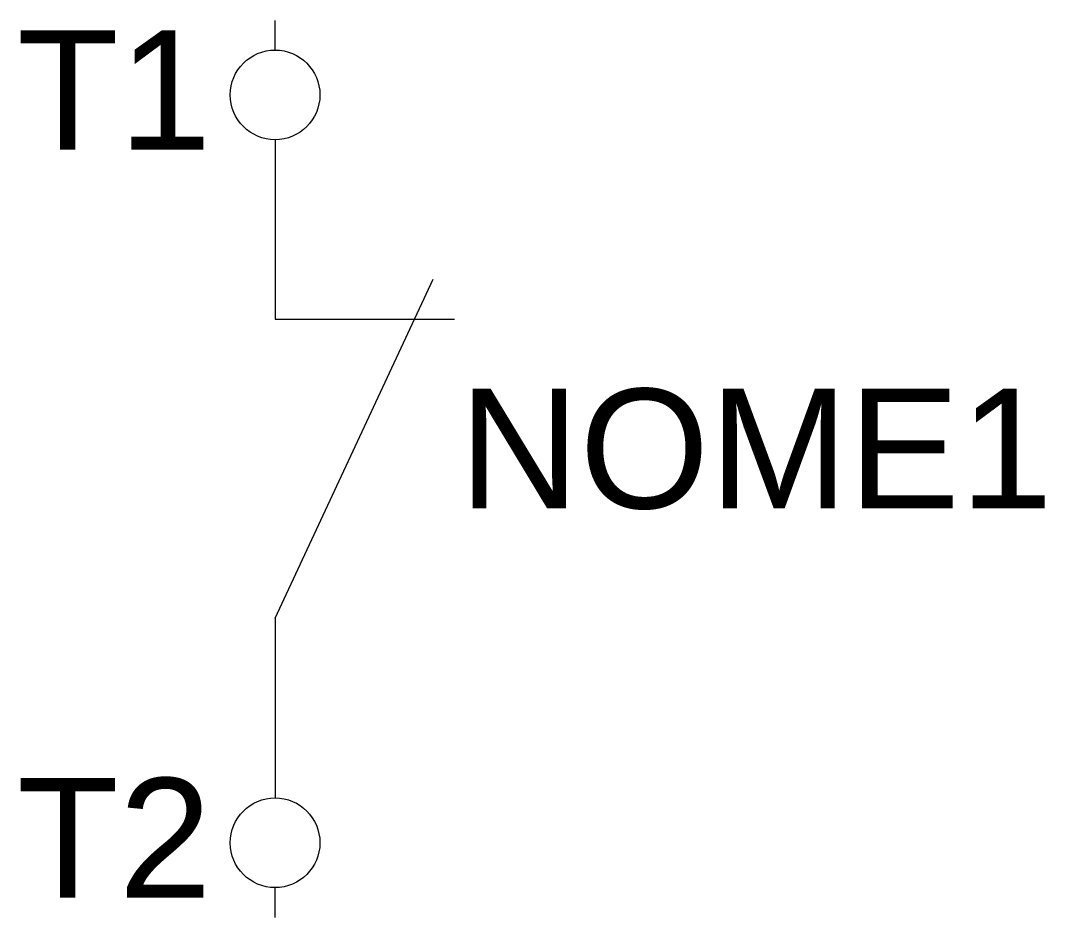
# Model space of a CAD drawing. Header units: millimetres. Extents: x -4.3 to 12.9, y -15 to 0.
import ezdxf
from ezdxf.enums import TextEntityAlignment as Align

# ---------------------------------------------------------------- set-up
doc = ezdxf.new("R2010")
doc.units = ezdxf.units.MM
doc.header["$LTSCALE"] = 10
doc.styles.add('GE STYLE', font='arial.ttf')

msp = doc.modelspace()

# ---------------------------------------------------------------- linework, layer by layer
at = {"color": 7, "linetype": 'Continuous'}
for p, q in [((0, -0.494), (0, 0)), ((0, -15), (0, -14.5))]:
    msp.add_line(p, q, dxfattribs=at)
at = {"color": 5}
for p, q in [((0, -1.994), (0, -4.994)), ((0, -9.994), (2.644, -4.324)), ((0, -4.994), (3, -4.994)), ((0, -9.994), (0, -13))]:
    msp.add_line(p, q, dxfattribs=at)
for centre in [(0, -1.244), (0, -13.75)]:
    msp.add_circle(centre, 0.75)

# ---------------------------------------------------------------- texts
at = {"color": 7, "lineweight": -3, "style": 'GE STYLE'}
for tag, p in [('T1', (-1.062, -1.162)), ('T2', (-1.062, -13.668))]:
    msp.add_attdef(tag, text='', height=2, dxfattribs=at).set_placement(p, align=Align.MIDDLE_RIGHT)
msp.add_attdef('NOME1', text='', height=2, dxfattribs=at).set_placement((3.076, -7.159), align=Align.MIDDLE_LEFT)

doc.saveas('drawing.dxf')
